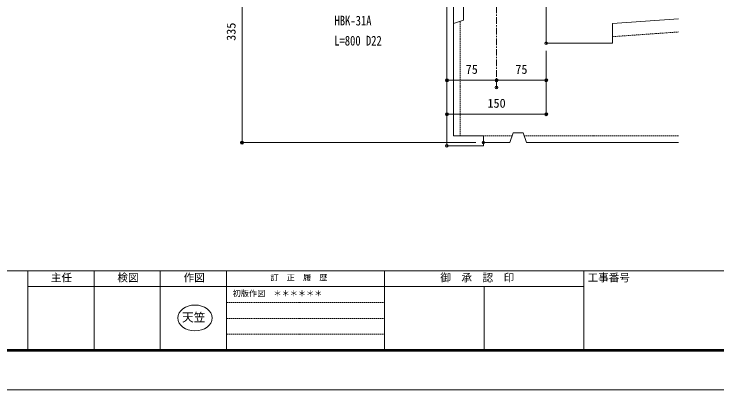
# Model space of a CAD drawing. Units: millimetres, scale not verified. Extents: x -1682 to 1682, y -1188 to 1188.
# Drawn here: x -647 to 415, y -1188 to -620 of the extents above; entities that cross this region are included whole.
import ezdxf
from ezdxf.enums import TextEntityAlignment as Align

# ---------------------------------------------------------------- set-up
doc = ezdxf.new("R2010")
doc.units = ezdxf.units.MM
doc.header["$LTSCALE"] = 8
doc.header["$PDMODE"] = 32
doc.header["$PDSIZE"] = 4
doc.linetypes.add('USER1', pattern=[2, 1.25, -0.25, 0.25, -0.25])
doc.linetypes.add('USER3', pattern=[0.375, 0.25, -0.125])
for name, color, linetype, lineweight in [('0-0_0', 7, 'Continuous', 18), ('0-1_DEFPOINTS', 7, 'Continuous', 18), ('0-3_MOJI', 7, 'Continuous', 18), ('0-5_WAKU', 7, 'Continuous', 18), ('0-7_2躯体線', 4, 'Continuous', 18), ('0-8_3中心線', 2, 'USER1', 18), ('0-A_1手摺寸法', 7, 'Continuous', 18), ('1-2_2躯体隠れ', 6, 'USER3', 18)]:
    doc.layers.add(name, color=color, linetype=linetype, lineweight=lineweight)
doc.styles.add('ＭＳ ゴシック', font='')
doc.styles.get('ＭＳ ゴシック').set_extended_font_data('MS Gothic')

# ---------------------------------------------------------------- blocks, each defined once
blk = doc.blocks.new('_ORIGIN2')
at = {"layer": '0-0_0'}
blk.add_line((-1, 0), (-2, 0), dxfattribs=at)
for radius in [1, 0.5]:
    blk.add_circle((0, 0), radius, dxfattribs=at)
blk = doc.blocks.new('D42')
at = {"layer": '0-1_DEFPOINTS'}
for p in [(104.83, 1130.25), (-514.28, 460.25), (214.83, 460.25)]:
    blk.add_point(p, dxfattribs=at)
at = {"layer": '0-A_1手摺寸法'}
for p, q in [((-514.28, 1121.05), (-514.28, 469.45)), ((191.83, 460.25), (-514.28, 460.25))]:
    blk.add_line(p, q, dxfattribs=at)
at = {"layer": '0-A_1手摺寸法', "xscale": 4.6, "yscale": 4.6}
for p, rotation in [((-514.28, 1130.25), 90), ((-514.28, 460.25), 270)]:
    blk.add_blockref('_ORIGIN2', p, dxfattribs=dict(at, rotation=rotation))
at = {"layer": '0-A_1手摺寸法', "style": 'ＭＳ ゴシック'}
blk.add_text('335', height=26.98, rotation=90, dxfattribs=at).set_placement((-525.78, 767.65), align=Align.BOTTOM_LEFT)
blk = doc.blocks.new('D43')
at = {"layer": '0-1_DEFPOINTS'}
for p in [(404.83, 760.25), (254.83, 648.4), (254.83, 626.67)]:
    blk.add_point(p, dxfattribs=at)
at = {"layer": '0-A_1手摺寸法'}
for p, q in [((404.83, 737.25), (404.83, 648.4)), ((395.63, 648.4), (264.03, 648.4))]:
    blk.add_line(p, q, dxfattribs=at)
at = {"layer": '0-A_1手摺寸法', "xscale": 4.6, "yscale": 4.6, "rotation": 180}
blk.add_blockref('_ORIGIN2', (254.83, 648.4), dxfattribs=at)
at = {"layer": '0-A_1手摺寸法', "xscale": 4.6, "yscale": 4.6}
blk.add_blockref('_ORIGIN2', (404.83, 648.4), dxfattribs=at)
at = {"layer": '0-A_1手摺寸法', "style": 'ＭＳ ゴシック'}
blk.add_text('75', height=26.98, dxfattribs=at).set_placement((311.43, 659.9), align=Align.BOTTOM_LEFT)
blk = doc.blocks.new('D44')
at = {"layer": '0-1_DEFPOINTS'}
for p in [(104.83, 648.4), (254.83, 626.67), (104.83, 450.25)]:
    blk.add_point(p, dxfattribs=at)
at = {"layer": '0-A_1手摺寸法'}
blk.add_line((245.63, 648.4), (114.03, 648.4), dxfattribs=at)
at = {"layer": '0-A_1手摺寸法', "xscale": 4.6, "yscale": 4.6, "rotation": 180}
blk.add_blockref('_ORIGIN2', (104.83, 648.4), dxfattribs=at)
at = {"layer": '0-A_1手摺寸法', "xscale": 4.6, "yscale": 4.6}
blk.add_blockref('_ORIGIN2', (254.83, 648.4), dxfattribs=at)
at = {"layer": '0-A_1手摺寸法', "style": 'ＭＳ ゴシック'}
blk.add_text('75', height=26.98, dxfattribs=at).set_placement((161.43, 659.9), align=Align.BOTTOM_LEFT)
blk = doc.blocks.new('D45')
at = {"layer": '0-1_DEFPOINTS'}
for p in [(404.83, 760.25), (104.83, 546), (104.83, 450.25)]:
    blk.add_point(p, dxfattribs=at)
at = {"layer": '0-A_1手摺寸法'}
for p, q in [((404.83, 737.25), (404.83, 546)), ((395.63, 546), (114.03, 546))]:
    blk.add_line(p, q, dxfattribs=at)
at = {"layer": '0-A_1手摺寸法', "xscale": 4.6, "yscale": 4.6, "rotation": 180}
blk.add_blockref('_ORIGIN2', (104.83, 546), dxfattribs=at)
at = {"layer": '0-A_1手摺寸法', "xscale": 4.6, "yscale": 4.6}
blk.add_blockref('_ORIGIN2', (404.83, 546), dxfattribs=at)
at = {"layer": '0-A_1手摺寸法', "style": 'ＭＳ ゴシック'}
blk.add_text('150', height=26.98, dxfattribs=at).set_placement((227.23, 557.5), align=Align.BOTTOM_LEFT)

msp = doc.modelspace()

# ---------------------------------------------------------------- linework, layer by layer
at = {"layer": '0-0_0'}
msp.add_ellipse((-373.675, -1079.297), major_axis=(25.847, 0), ratio=0.755094, dxfattribs=at)
at = {"layer": '0-1_DEFPOINTS', "color": 5}
msp.add_lwpolyline([(-1682, 1188), (-1682, -1188), (1682, -1188)], dxfattribs=at)
at = {"layer": '0-5_WAKU'}
for p, q in [((-1602, -1008), (1598, -1008)), ((-626, -1008), (-626, -1128)), ((-526, -1008), (-526, -1128)), ((-426, -1008), (-426, -1128)), ((-326, -1008), (-326, -1128)), ((-87.333, -1008), (-87.333, -1128)), ((214, -1008), (214, -1128)), ((-626, -1032), (-326, -1032)), ((-326, -1032), (-87.333, -1032)), ((-87.333, -1032), (214, -1032)), ((63.333, -1032), (63.333, -1128)), ((-1603.2, -1129.2), (1599.2, -1129.2)), ((-1602.6, -1128.6), (1598.6, -1128.6)), ((-1602, -1128), (1598, -1128)), ((-1601.4, -1127.4), (1597.4, -1127.4)), ((-1600.8, -1126.8), (1596.8, -1126.8))]:
    msp.add_line(p, q, dxfattribs=at)
at = {"layer": '0-5_WAKU', "linetype": 'USER3'}
for p, q in [((-326, -1056), (-87.333, -1056)), ((-326, -1080), (-87.333, -1080)), ((-326, -1104), (-87.333, -1104))]:
    msp.add_line(p, q, dxfattribs=at)
at = {"layer": '0-7_2躯体線'}
for p, q in [((6.969, -819.39), (6.969, -464.39)), ((16.969, -804.39), (16.969, -474.39)), ((156.969, -664.39), (156.969, -479.39)), ((31.969, -629.39), (31.969, -609.39)), ((16.969, -634.39), (31.969, -629.39)), ((256.969, -634.39), (356.742, -627.263)), ((256.969, -664.39), (256.969, -634.39)), ((156.969, -664.39), (256.969, -664.39)), ((16.969, -804.39), (61.969, -804.39)), ((61.969, -804.39), (61.969, -819.39)), ((106.969, -799.39), (101.969, -814.39)), ((106.969, -799.39), (121.969, -799.39)), ((121.969, -799.39), (126.969, -814.39)), ((61.969, -814.39), (101.969, -814.39)), ((126.969, -814.39), (356.742, -814.39)), ((6.969, -819.39), (61.969, -819.39))]:
    msp.add_line(p, q, dxfattribs=at)
at = {"layer": '0-8_3中心線'}
msp.add_line((81.969, 702.96), (81.969, -731.182), dxfattribs=at)
at = {"layer": '1-2_2躯体隠れ'}
for p, q in [((26.969, -804.39), (26.969, -631.057)), ((256.969, -654.39), (356.742, -647.263)), ((61.969, -804.39), (105.302, -804.39)), ((123.636, -804.39), (356.742, -804.39))]:
    msp.add_line(p, q, dxfattribs=at)

# ---------------------------------------------------------------- block references
at = {"layer": '0-A_1手摺寸法', "xscale": 0.5, "yscale": 0.5}
for name in ['D42', 'D45', 'D43', 'D44']:
    msp.add_blockref(name, (-45.445, -1044.515), dxfattribs=at)

# ---------------------------------------------------------------- texts
at = {"layer": '0-0_0', "style": 'ＭＳ ゴシック', "width": 0.8}
for s, p in [('HBK-31A', (-162.861, -641.82)), ('L=800 D22', (-163.288, -672.154))]:
    msp.add_text(s, height=14.66, dxfattribs=at).set_placement(p, align=Align.BOTTOM_LEFT)
at = {"layer": '0-3_MOJI', "style": 'ＭＳ ゴシック'}
for s, height, p in [('主任', 11.73, (-591.395, -1027.794)), ('検図', 11.73, (-490.862, -1027.794)), ('作図', 11.73, (-390.862, -1027.794)), ('訂\u3000正\u3000履\u3000歴', 8.798, (-259.675, -1025.283)), ('御  承  認  印', 11.73, (-3.106, -1027.794)), ('工事番号', 11.73, (219.508, -1027.794)), ('初版作図\u3000＊＊＊＊＊＊', 8.798, (-316.735, -1049.283)), ('天笠', 12.9, (-393.167, -1088.655))]:
    msp.add_text(s, height=height, dxfattribs=at).set_placement(p, align=Align.BOTTOM_LEFT)

doc.saveas('drawing.dxf')
